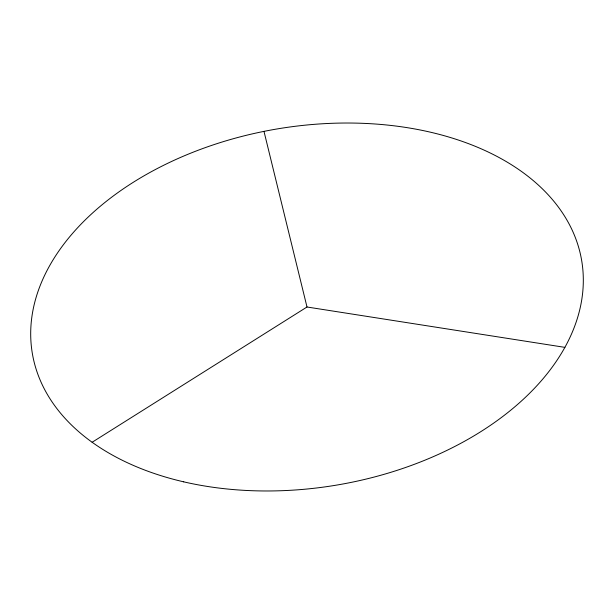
<?xml version="1.0" encoding="UTF-8"?>
<svg xmlns="http://www.w3.org/2000/svg" width="614" height="614" viewBox="0 0 614 614"><rect width="100%" height="100%" fill="white"/><g stroke="black" fill="none" stroke-linecap="round" stroke-linejoin="round"><path stroke-width="0.92" d="M92.131 442.264L307 307L564.888 347.363M263.982 131.365L307 307M183.716 481.844A278.572 180.547 -9.6 0 0 582.801 269.155A278.572 180.547 -9.6 0 0 154.49 170.001A278.572 180.547 -9.6 0 0 183.716 481.844"/></g></svg>
